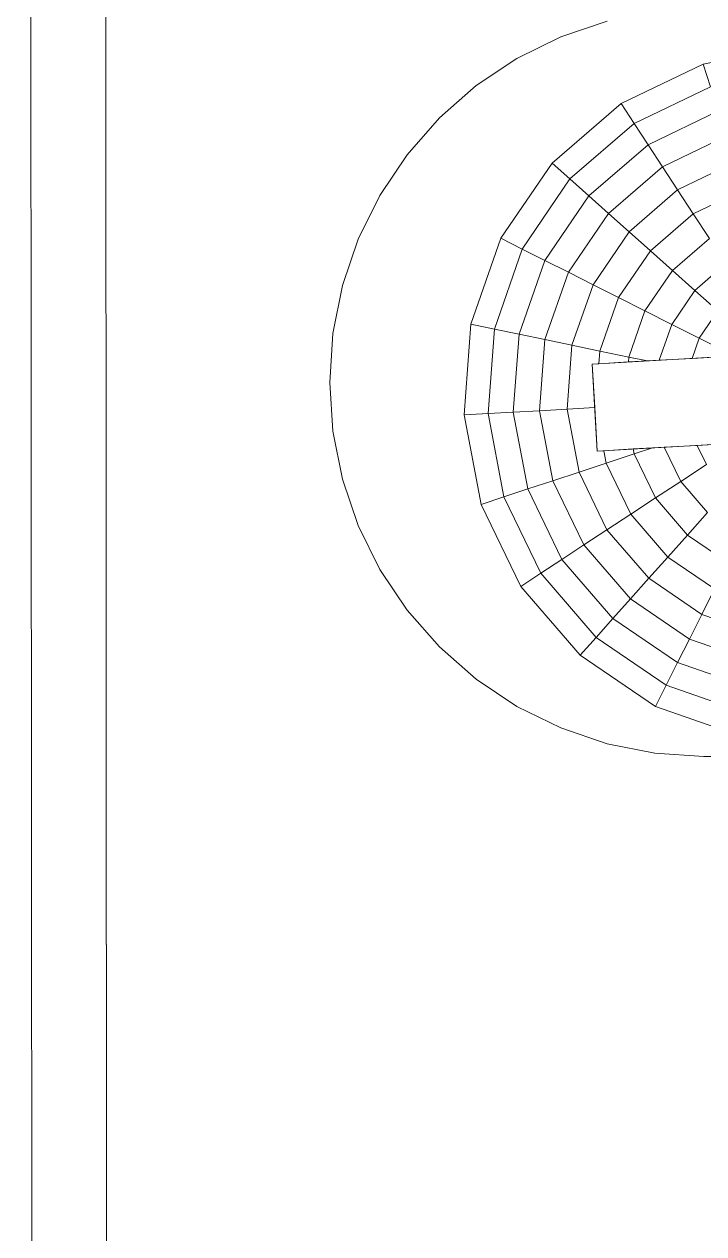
# Model space of a CAD drawing. Header units: inches. Extents: x -827 to 154, y -802 to 207.
# Drawn here: x -509.043 to -508.712, y -203.659 to -203.069 of the extents above; entities that cross this region are included whole.
import ezdxf

# ---------------------------------------------------------------- set-up
doc = ezdxf.new("R2010")
doc.units = ezdxf.units.IN
doc.header["$MEASUREMENT"] = 0
doc.layers.add('Layer0', color=7, linetype='Continuous', lineweight=9)
doc.layers.add('Miter_Saw_Station_skp', color=8, linetype='Continuous', lineweight=9)

# ---------------------------------------------------------------- blocks, each defined once
blk = doc.blocks.new('Miter_Saw_Station_skp_121-402561-Level 1')
at = {"layer": 'Layer0'}
for p, q in [((0.00563, 0.12256), (0, 0.16535)), ((0, 0.16535), (0.00563, 0.12256)), ((0.00563, 0.12256), (0, 0.16535)), ((0.00563, 0.12256), (0, 0.16535)), ((0.14469, 0.06201), (0.14469, 0.14469)), ((0.14469, 0.14469), (0.14469, 0.06201)), ((0.18602, 0.14469), (0.18602, 0.06201)), ((0.18602, 0.14469), (0.18602, 0.06201)), ((0.07626, 0.11391), (0.06598, 0.13873)), ((0.06598, 0.13873), (0.07626, 0.11391)), ((0.05289, 0.13522), (0.06452, 0.10714)), ((0.06452, 0.10714), (0.05289, 0.13522)), ((0.27782, 0.13522), (0.26619, 0.10714)), ((0.26619, 0.10714), (0.27782, 0.13522)), ((0.04233, 0.09432), (0.02813, 0.12859)), ((0.02813, 0.12859), (0.04233, 0.09432)), ((0.04026, 0.13183), (0.05319, 0.1006)), ((0.05319, 0.1006), (0.04026, 0.13183)), ((0.10074, 0.12805), (0.1126, 0.1126)), ((0.1126, 0.1126), (0.10074, 0.12805)), ((0.13535, 0.11339), (0.14277, 0.12623)), ((0.14277, 0.12623), (0.13535, 0.11339)), ((0.27751, 0.1006), (0.29045, 0.13183)), ((0.29045, 0.13183), (0.27751, 0.1006)), ((0.30257, 0.12859), (0.28838, 0.09432)), ((0.28838, 0.09432), (0.30257, 0.12859)), ((0.00563, 0.12256), (0.01658, 0.12549)), ((0.01658, 0.12549), (0.00563, 0.12256)), ((0.02215, 0.08268), (0.00563, 0.12256)), ((0.00563, 0.12256), (0.02215, 0.08268)), ((0.02215, 0.08268), (0.00563, 0.12256)), ((0.00563, 0.12256), (0.02215, 0.08268)), ((0.01658, 0.12549), (0.03196, 0.08834)), ((0.03196, 0.08834), (0.01658, 0.12549)), ((0.08835, 0.1209), (0.07626, 0.11391)), ((0.07626, 0.11391), (0.08835, 0.1209)), ((0.10248, 0.10248), (0.08835, 0.1209)), ((0.08835, 0.1209), (0.10248, 0.10248)), ((0.1126, 0.1126), (0.12293, 0.12293)), ((0.12293, 0.12293), (0.1126, 0.1126)), ((0.13535, 0.11339), (0.12293, 0.12293)), ((0.12293, 0.12293), (0.13535, 0.11339)), ((0.14469, 0.10953), (0.14469, 0.12544)), ((0.14469, 0.10953), (0.14469, 0.12544)), ((0.18602, 0.10953), (0.18602, 0.12544)), ((0.18602, 0.10953), (0.18602, 0.12544)), ((0.24236, 0.1209), (0.22823, 0.10248)), ((0.22823, 0.10248), (0.24236, 0.1209)), ((0.29874, 0.08834), (0.31413, 0.12549)), ((0.31413, 0.12549), (0.29874, 0.08834)), ((0.30856, 0.08268), (0.32507, 0.12256)), ((0.32507, 0.12256), (0.30856, 0.08268)), ((0.30856, 0.08268), (0.32507, 0.12256)), ((0.30856, 0.08268), (0.32507, 0.12256)), ((0.06452, 0.10714), (0.07626, 0.11391)), ((0.07626, 0.11391), (0.06452, 0.10714)), ((0.09261, 0.09261), (0.07626, 0.11391)), ((0.07626, 0.11391), (0.09261, 0.09261)), ((0.1126, 0.1126), (0.10248, 0.10248)), ((0.10248, 0.10248), (0.1126, 0.1126)), ((0.1126, 0.1126), (0.12805, 0.10074)), ((0.12805, 0.10074), (0.1126, 0.1126)), ((0.12805, 0.10074), (0.13535, 0.11339)), ((0.13535, 0.11339), (0.12805, 0.10074)), ((0.13535, 0.11339), (0.14469, 0.10953)), ((0.14469, 0.10953), (0.13535, 0.11339)), ((0.14469, 0.09386), (0.14469, 0.10953)), ((0.14469, 0.09386), (0.14469, 0.10953)), ((0.19536, 0.11339), (0.18602, 0.10953)), ((0.18602, 0.10953), (0.19536, 0.11339)), ((0.18602, 0.09386), (0.18602, 0.10953)), ((0.18602, 0.09386), (0.18602, 0.10953)), ((0.20266, 0.10074), (0.19536, 0.11339)), ((0.19536, 0.11339), (0.20266, 0.10074)), ((0.21811, 0.1126), (0.20266, 0.10074)), ((0.20266, 0.10074), (0.21811, 0.1126)), ((0.21811, 0.1126), (0.22823, 0.10248)), ((0.22823, 0.10248), (0.21811, 0.1126)), ((0.25445, 0.11391), (0.2381, 0.09261)), ((0.2381, 0.09261), (0.25445, 0.11391)), ((0.25445, 0.11391), (0.26619, 0.10714)), ((0.26619, 0.10714), (0.25445, 0.11391)), ((0.05319, 0.1006), (0.06452, 0.10714)), ((0.06452, 0.10714), (0.05319, 0.1006)), ((0.08302, 0.08302), (0.06452, 0.10714)), ((0.06452, 0.10714), (0.08302, 0.08302)), ((0.24768, 0.08302), (0.26619, 0.10714)), ((0.26619, 0.10714), (0.24768, 0.08302)), ((0.27751, 0.1006), (0.26619, 0.10714)), ((0.26619, 0.10714), (0.27751, 0.1006)), ((0.04233, 0.09432), (0.05319, 0.1006)), ((0.05319, 0.1006), (0.04233, 0.09432)), ((0.05319, 0.1006), (0.07378, 0.07378)), ((0.07378, 0.07378), (0.05319, 0.1006)), ((0.09261, 0.09261), (0.10248, 0.10248)), ((0.10248, 0.10248), (0.09261, 0.09261)), ((0.1209, 0.08835), (0.10248, 0.10248)), ((0.10248, 0.10248), (0.1209, 0.08835)), ((0.1209, 0.08835), (0.12805, 0.10074)), ((0.12805, 0.10074), (0.1209, 0.08835)), ((0.14469, 0.09386), (0.12805, 0.10074)), ((0.12805, 0.10074), (0.14469, 0.09386)), ((0.18602, 0.09386), (0.20266, 0.10074)), ((0.20266, 0.10074), (0.18602, 0.09386)), ((0.20981, 0.08835), (0.20266, 0.10074)), ((0.20266, 0.10074), (0.20981, 0.08835)), ((0.22823, 0.10248), (0.20981, 0.08835)), ((0.20981, 0.08835), (0.22823, 0.10248)), ((0.2381, 0.09261), (0.22823, 0.10248)), ((0.22823, 0.10248), (0.2381, 0.09261)), ((0.27751, 0.1006), (0.25693, 0.07378)), ((0.25693, 0.07378), (0.27751, 0.1006)), ((0.27751, 0.1006), (0.28838, 0.09432)), ((0.28838, 0.09432), (0.27751, 0.1006)), ((0.03196, 0.08834), (0.04233, 0.09432)), ((0.04233, 0.09432), (0.03196, 0.08834)), ((0.0649, 0.0649), (0.04233, 0.09432)), ((0.04233, 0.09432), (0.0649, 0.0649)), ((0.09261, 0.09261), (0.08302, 0.08302)), ((0.08302, 0.08302), (0.09261, 0.09261)), ((0.09261, 0.09261), (0.11391, 0.07626)), ((0.11391, 0.07626), (0.09261, 0.09261)), ((0.14469, 0.08822), (0.14469, 0.09386)), ((0.14469, 0.09386), (0.14469, 0.08822)), ((0.18602, 0.08822), (0.18602, 0.09386)), ((0.18602, 0.08822), (0.18602, 0.09386)), ((0.2168, 0.07626), (0.2381, 0.09261)), ((0.2381, 0.09261), (0.2168, 0.07626)), ((0.24768, 0.08302), (0.2381, 0.09261)), ((0.2381, 0.09261), (0.24768, 0.08302)), ((0.28838, 0.09432), (0.26581, 0.0649)), ((0.26581, 0.0649), (0.28838, 0.09432)), ((0.28838, 0.09432), (0.29874, 0.08834)), ((0.29874, 0.08834), (0.28838, 0.09432)), ((0.02215, 0.08268), (0.03196, 0.08834)), ((0.03196, 0.08834), (0.02215, 0.08268)), ((0.03196, 0.08834), (0.05644, 0.05644)), ((0.05644, 0.05644), (0.03196, 0.08834)), ((0.1209, 0.08835), (0.11391, 0.07626)), ((0.11391, 0.07626), (0.1209, 0.08835)), ((0.1209, 0.08835), (0.14234, 0.07947)), ((0.14234, 0.07947), (0.1209, 0.08835)), ((0.14234, 0.07947), (0.14469, 0.08822)), ((0.14234, 0.07947), (0.14469, 0.08822)), ((0.14469, 0.07916), (0.14469, 0.08822)), ((0.14469, 0.07916), (0.14469, 0.08822)), ((0.18602, 0.07916), (0.18602, 0.08822)), ((0.18602, 0.08822), (0.18837, 0.07947)), ((0.18837, 0.07947), (0.18602, 0.08822)), ((0.18602, 0.07916), (0.18602, 0.08822)), ((0.18837, 0.07947), (0.20981, 0.08835)), ((0.20981, 0.08835), (0.18837, 0.07947)), ((0.2168, 0.07626), (0.20981, 0.08835)), ((0.20981, 0.08835), (0.2168, 0.07626)), ((0.27427, 0.05644), (0.29874, 0.08834)), ((0.29874, 0.08834), (0.27427, 0.05644)), ((0.29874, 0.08834), (0.30856, 0.08268)), ((0.30856, 0.08268), (0.29874, 0.08834)), ((0.04843, 0.04843), (0.02215, 0.08268)), ((0.02215, 0.08268), (0.04843, 0.04843)), ((0.04843, 0.04843), (0.02215, 0.08268)), ((0.02215, 0.08268), (0.04843, 0.04843)), ((0.08302, 0.08302), (0.07378, 0.07378)), ((0.07378, 0.07378), (0.08302, 0.08302)), ((0.10714, 0.06452), (0.08302, 0.08302)), ((0.08302, 0.08302), (0.10714, 0.06452)), ((0.24768, 0.08302), (0.22357, 0.06452)), ((0.22357, 0.06452), (0.24768, 0.08302)), ((0.24768, 0.08302), (0.25693, 0.07378)), ((0.25693, 0.07378), (0.24768, 0.08302)), ((0.28228, 0.04843), (0.30856, 0.08268)), ((0.30856, 0.08268), (0.28228, 0.04843)), ((0.28228, 0.04843), (0.30856, 0.08268)), ((0.28228, 0.04843), (0.30856, 0.08268)), ((0.11391, 0.07626), (0.10714, 0.06452)), ((0.10714, 0.06452), (0.11391, 0.07626)), ((0.13873, 0.06598), (0.11391, 0.07626)), ((0.11391, 0.07626), (0.13873, 0.06598)), ((0.14234, 0.07947), (0.13873, 0.06598)), ((0.13873, 0.06598), (0.14234, 0.07947)), ((0.14234, 0.07947), (0.14469, 0.07916)), ((0.14469, 0.07916), (0.14234, 0.07947)), ((0.14469, 0.06519), (0.14469, 0.07916)), ((0.14469, 0.06519), (0.14469, 0.07916)), ((0.18837, 0.07947), (0.18602, 0.07916)), ((0.18837, 0.07947), (0.18602, 0.07916)), ((0.18602, 0.06519), (0.18602, 0.07916)), ((0.18602, 0.06519), (0.18602, 0.07916)), ((0.18837, 0.07947), (0.19198, 0.06598)), ((0.19198, 0.06598), (0.18837, 0.07947)), ((0.2168, 0.07626), (0.19198, 0.06598)), ((0.19198, 0.06598), (0.2168, 0.07626)), ((0.22357, 0.06452), (0.2168, 0.07626)), ((0.2168, 0.07626), (0.22357, 0.06452)), ((0.07378, 0.07378), (0.0649, 0.0649)), ((0.0649, 0.0649), (0.07378, 0.07378)), ((0.1006, 0.05319), (0.07378, 0.07378)), ((0.07378, 0.07378), (0.1006, 0.05319)), ((0.23011, 0.05319), (0.25693, 0.07378)), ((0.25693, 0.07378), (0.23011, 0.05319)), ((0.26581, 0.0649), (0.25693, 0.07378)), ((0.25693, 0.07378), (0.26581, 0.0649)), ((0.0649, 0.0649), (0.05644, 0.05644)), ((0.05644, 0.05644), (0.0649, 0.0649)), ((0.0649, 0.0649), (0.09432, 0.04233)), ((0.09432, 0.04233), (0.0649, 0.0649)), ((0.1006, 0.05319), (0.10714, 0.06452)), ((0.10714, 0.06452), (0.1006, 0.05319)), ((0.13522, 0.05289), (0.10714, 0.06452)), ((0.10714, 0.06452), (0.13522, 0.05289)), ((0.13522, 0.05289), (0.13873, 0.06598)), ((0.13522, 0.05289), (0.13873, 0.06598)), ((0.14469, 0.06519), (0.13873, 0.06598)), ((0.13873, 0.06598), (0.14469, 0.06519)), ((0.14469, 0.06519), (0.14469, 0.06201)), ((0.14469, 0.06201), (0.14469, 0.06519)), ((0.18602, 0.06519), (0.19198, 0.06598)), ((0.19198, 0.06598), (0.18602, 0.06519)), ((0.18602, 0.06201), (0.18602, 0.06519)), ((0.18602, 0.06201), (0.18602, 0.06519)), ((0.19198, 0.06598), (0.19549, 0.05289)), ((0.19549, 0.05289), (0.19198, 0.06598)), ((0.22357, 0.06452), (0.19549, 0.05289)), ((0.19549, 0.05289), (0.22357, 0.06452)), ((0.23011, 0.05319), (0.22357, 0.06452)), ((0.22357, 0.06452), (0.23011, 0.05319)), ((0.26581, 0.0649), (0.23638, 0.04233)), ((0.23638, 0.04233), (0.26581, 0.0649)), ((0.27427, 0.05644), (0.26581, 0.0649)), ((0.26581, 0.0649), (0.27427, 0.05644)), ((0.14469, 0.06201), (0.16535, 0.06201)), ((0.14469, 0.06201), (0.18602, 0.06201)), ((0.14469, 0.06201), (0.16535, 0.06201)), ((0.14469, 0.06201), (0.18602, 0.06201)), ((0.16535, 0.04892), (0.16535, 0.06201)), ((0.18602, 0.06201), (0.16535, 0.06201)), ((0.18602, 0.06201), (0.16535, 0.06201)), ((0.16535, 0.04892), (0.16535, 0.06201)), ((0.05644, 0.05644), (0.04843, 0.04843)), ((0.04843, 0.04843), (0.05644, 0.05644)), ((0.05644, 0.05644), (0.08834, 0.03196)), ((0.08834, 0.03196), (0.05644, 0.05644)), ((0.09432, 0.04233), (0.1006, 0.05319)), ((0.1006, 0.05319), (0.09432, 0.04233)), ((0.13183, 0.04026), (0.1006, 0.05319)), ((0.1006, 0.05319), (0.13183, 0.04026)), ((0.13522, 0.05289), (0.13183, 0.04026)), ((0.13183, 0.04026), (0.13522, 0.05289)), ((0.13522, 0.05289), (0.16535, 0.04892)), ((0.13522, 0.05289), (0.16535, 0.04892)), ((0.16535, 0.04892), (0.19549, 0.05289)), ((0.19549, 0.05289), (0.16535, 0.04892)), ((0.19887, 0.04026), (0.19549, 0.05289)), ((0.19549, 0.05289), (0.19887, 0.04026)), ((0.23011, 0.05319), (0.19887, 0.04026)), ((0.19887, 0.04026), (0.23011, 0.05319)), ((0.23011, 0.05319), (0.23638, 0.04233)), ((0.23638, 0.04233), (0.23011, 0.05319)), ((0.24237, 0.03196), (0.27427, 0.05644)), ((0.27427, 0.05644), (0.24237, 0.03196)), ((0.28228, 0.04843), (0.27427, 0.05644)), ((0.27427, 0.05644), (0.28228, 0.04843)), ((0.08268, 0.02215), (0.04843, 0.04843)), ((0.08268, 0.02215), (0.04843, 0.04843)), ((0.04843, 0.04843), (0.08268, 0.02215)), ((0.04843, 0.04843), (0.08268, 0.02215)), ((0.16535, 0.03584), (0.16535, 0.04892)), ((0.16535, 0.03584), (0.16535, 0.04892)), ((0.24803, 0.02215), (0.28228, 0.04843)), ((0.28228, 0.04843), (0.24803, 0.02215)), ((0.24803, 0.02215), (0.28228, 0.04843)), ((0.24803, 0.02215), (0.28228, 0.04843)), ((0.08834, 0.03196), (0.09432, 0.04233)), ((0.09432, 0.04233), (0.08834, 0.03196)), ((0.09432, 0.04233), (0.12859, 0.02813)), ((0.12859, 0.02813), (0.09432, 0.04233)), ((0.12859, 0.02813), (0.13183, 0.04026)), ((0.13183, 0.04026), (0.12859, 0.02813)), ((0.16535, 0.03584), (0.13183, 0.04026)), ((0.13183, 0.04026), (0.16535, 0.03584)), ((0.19887, 0.04026), (0.16535, 0.03584)), ((0.16535, 0.03584), (0.19887, 0.04026)), ((0.20212, 0.02813), (0.19887, 0.04026)), ((0.19887, 0.04026), (0.20212, 0.02813)), ((0.20212, 0.02813), (0.23638, 0.04233)), ((0.23638, 0.04233), (0.20212, 0.02813)), ((0.24237, 0.03196), (0.23638, 0.04233)), ((0.23638, 0.04233), (0.24237, 0.03196)), ((0.16535, 0.02329), (0.16535, 0.03584)), ((0.16535, 0.02329), (0.16535, 0.03584)), ((0.08268, 0.02215), (0.08834, 0.03196)), ((0.08834, 0.03196), (0.08268, 0.02215)), ((0.12549, 0.01658), (0.08834, 0.03196)), ((0.08834, 0.03196), (0.12549, 0.01658)), ((0.20522, 0.01658), (0.24237, 0.03196)), ((0.24237, 0.03196), (0.20522, 0.01658)), ((0.24803, 0.02215), (0.24237, 0.03196)), ((0.24237, 0.03196), (0.24803, 0.02215)), ((0.12549, 0.01658), (0.12859, 0.02813)), ((0.12859, 0.02813), (0.12549, 0.01658)), ((0.16535, 0.02329), (0.12859, 0.02813)), ((0.12859, 0.02813), (0.16535, 0.02329)), ((0.20212, 0.02813), (0.16535, 0.02329)), ((0.16535, 0.02329), (0.20212, 0.02813)), ((0.16535, 0.01133), (0.16535, 0.02329)), ((0.16535, 0.01133), (0.16535, 0.02329)), ((0.20212, 0.02813), (0.20522, 0.01658)), ((0.20522, 0.01658), (0.20212, 0.02813)), ((0.12256, 0.00563), (0.08268, 0.02215)), ((0.12256, 0.00563), (0.08268, 0.02215)), ((0.08268, 0.02215), (0.12256, 0.00563)), ((0.08268, 0.02215), (0.12256, 0.00563)), ((0.20815, 0.00563), (0.24803, 0.02215)), ((0.24803, 0.02215), (0.20815, 0.00563)), ((0.20815, 0.00563), (0.24803, 0.02215)), ((0.20815, 0.00563), (0.24803, 0.02215)), ((0.12549, 0.01658), (0.12256, 0.00563)), ((0.12256, 0.00563), (0.12549, 0.01658)), ((0.12549, 0.01658), (0.16535, 0.01133)), ((0.16535, 0.01133), (0.12549, 0.01658)), ((0.16535, 0.01133), (0.20522, 0.01658)), ((0.20522, 0.01658), (0.16535, 0.01133)), ((0.20815, 0.00563), (0.20522, 0.01658)), ((0.20522, 0.01658), (0.20815, 0.00563)), ((0.16535, 0), (0.16535, 0.01133)), ((0.16535, 0), (0.16535, 0.01133)), ((0.16535, 0), (0.12256, 0.00563)), ((0.16535, 0), (0.12256, 0.00563)), ((0.12256, 0.00563), (0.16535, 0)), ((0.12256, 0.00563), (0.16535, 0)), ((0.16535, 0), (0.20815, 0.00563)), ((0.20815, 0.00563), (0.16535, 0)), ((0.16535, 0), (0.20815, 0.00563)), ((0.16535, 0), (0.20815, 0.00563))]:
    blk.add_line(p, q, dxfattribs=at)
blk = doc.blocks.new('Miter_Saw_Station_skp_120-402560-Level 1')
at = {"layer": 'Layer0'}
for p, q in [((3.27736, 9.91896), (3.28188, 1.63129)), ((3.28188, 1.63129), (3.27736, 9.91896)), ((2.84543, 8.60692), (2.96354, 8.60692)), ((2.98924, 8.60524), (2.96354, 8.60692)), ((2.96354, 8.60692), (2.98924, 8.60524)), ((3.01449, 8.60021), (2.98924, 8.60524)), ((2.98924, 8.60524), (3.01449, 8.60021)), ((3.03887, 8.59194), (3.01449, 8.60021)), ((3.01449, 8.60021), (3.03887, 8.59194)), ((3.06197, 8.58055), (3.03887, 8.59194)), ((3.03887, 8.59194), (3.06197, 8.58055)), ((3.08338, 8.56624), (3.06197, 8.58055)), ((3.06197, 8.58055), (3.08338, 8.56624)), ((3.10274, 8.54926), (3.08338, 8.56624)), ((3.08338, 8.56624), (3.10274, 8.54926)), ((3.11971, 8.52991), (3.10274, 8.54926)), ((3.10274, 8.54926), (3.11971, 8.52991)), ((3.11971, 8.52991), (3.13402, 8.5085)), ((3.11971, 8.52991), (3.13402, 8.5085)), ((3.14541, 8.4854), (3.13402, 8.5085)), ((3.13402, 8.5085), (3.14541, 8.4854)), ((3.15368, 8.46102), (3.14541, 8.4854)), ((3.14541, 8.4854), (3.15368, 8.46102)), ((3.15368, 8.46102), (3.15871, 8.43576)), ((3.15368, 8.46102), (3.15871, 8.43576)), ((3.16039, 8.41007), (3.15871, 8.43576)), ((3.15871, 8.43576), (3.16039, 8.41007)), ((3.16039, 8.41007), (3.15871, 8.38438)), ((3.15871, 8.38438), (3.16039, 8.41007)), ((3.15368, 8.35912), (3.15871, 8.38438)), ((3.15368, 8.35912), (3.15871, 8.38438)), ((3.15368, 8.35912), (3.14541, 8.33474)), ((3.14541, 8.33474), (3.15368, 8.35912)), ((3.14541, 8.33474), (3.13402, 8.31164)), ((3.13402, 8.31164), (3.14541, 8.33474)), ((3.13402, 8.31164), (3.11971, 8.29024)), ((3.11971, 8.29024), (3.13402, 8.31164)), ((3.11971, 8.29024), (3.10274, 8.27088)), ((3.10274, 8.27088), (3.11971, 8.29024)), ((3.08338, 8.2539), (3.10274, 8.27088)), ((3.08338, 8.2539), (3.10274, 8.27088)), ((3.06197, 8.23959), (3.08338, 8.2539)), ((3.06197, 8.23959), (3.08338, 8.2539)), ((3.03887, 8.2282), (3.06197, 8.23959)), ((3.03887, 8.2282), (3.06197, 8.23959)), ((3.01449, 8.21993), (3.03887, 8.2282)), ((3.01449, 8.21993), (3.03887, 8.2282))]:
    blk.add_line(p, q, dxfattribs=at)
at = {"xscale": 1.109519999999999, "yscale": 1.109519999999999, "zscale": 1.109519999999999, "rotation": 93.255031142394}
blk.add_blockref('Miter_Saw_Station_skp_121-402561-Level 1', (3.10006, 8.24405), dxfattribs=at)
blk = doc.blocks.new('Miter_Saw_Station_skp_115-402555-Level 1')
at = {"layer": 'Layer0'}
for p, q in [((8.05494, 3.71181), (8.05042, 11.99874)), ((8.05042, 11.99874), (8.05494, 3.71181))]:
    blk.add_line(p, q, dxfattribs=at)
blk = doc.blocks.new('Miter_Saw_Station_skp_112-402552-Level 1')
for name, p in [('Miter_Saw_Station_skp_115-402555-Level 1', (0, 2.58087)), ('Miter_Saw_Station_skp_120-402560-Level 1', (4.73369, 4.66266))]:
    blk.add_blockref(name, p)
blk = doc.blocks.new('Miter_Saw_Station_skp_24-402464-Level 1')
at = {"rotation": 90.00000000000001}
blk.add_blockref('Miter_Saw_Station_skp_112-402552-Level 1', (35.66465, 7.21198), dxfattribs=at)
blk = doc.blocks.new('Miter_Saw_Station_skp_1-402441-Level 1')
at = {"xscale": 0.9269999999999998, "yscale": 0.9269999999999998, "zscale": 0.9269999999999998, "rotation": 180}
blk.add_blockref('Miter_Saw_Station_skp_24-402464-Level 1', (27.90359, 71.92039), dxfattribs=at)
blk = doc.blocks.new('Miter_Saw_Station_skp-402418-Level 1')
blk.add_blockref('Miter_Saw_Station_skp_1-402441-Level 1', (0, 0))

msp = doc.modelspace()

# ---------------------------------------------------------------- block references
at = {"layer": 'Miter_Saw_Station_skp', "color": 7, "rotation": 269.9999999999997}
msp.add_blockref('Miter_Saw_Station_skp-402418-Level 1', (-566.811294, -196.282674), dxfattribs=at)

doc.saveas('drawing.dxf')
